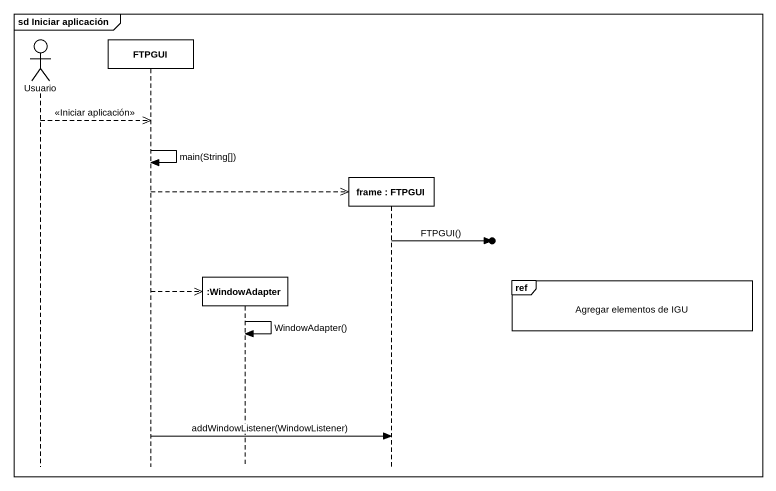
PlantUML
@startuml
mainframe sd Iniciar aplicación
hide footbox
actor Usuario
participant FTPGUI
participant ":WindowAdapter" as WindowAdapter
participant "frame : FTPGUI" as frame_

Usuario -->> FTPGUI : <<Iniciar aplicación>>
FTPGUI -> FTPGUI : main(String[])
FTPGUI -->> frame_ **
frame_ ->o] : FTPGUI()
ref over frame_ : Agregar elementos de IGU
FTPGUI -->> WindowAdapter **
WindowAdapter -> WindowAdapter : WindowAdapter()
FTPGUI -> frame_ : addWindowListener(WindowListener)
@enduml
